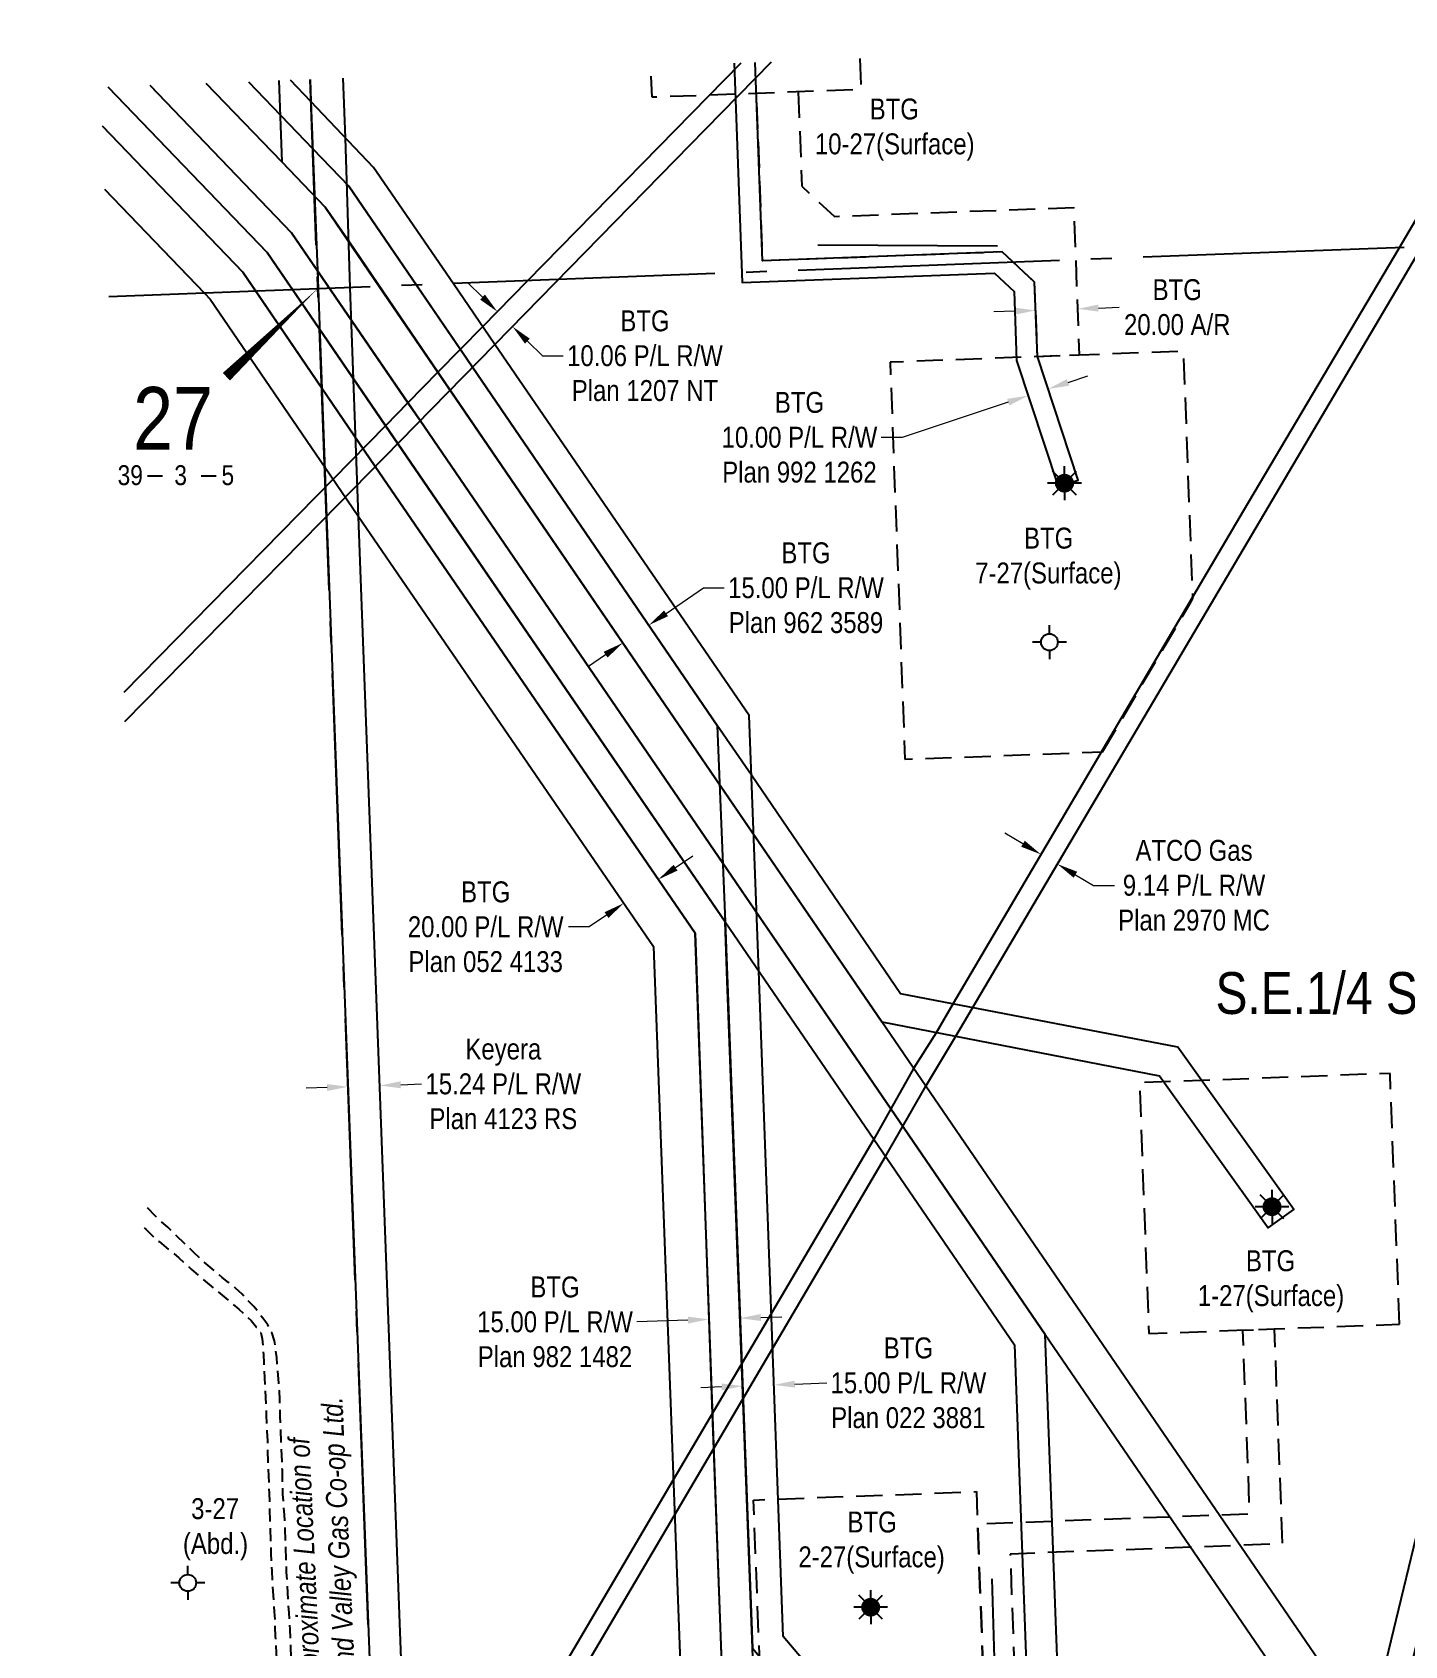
# Model space of a CAD drawing. Extents: x 675519 to 688669, y 5804595 to 5836613.
# Drawn here: x 680241 to 680898, y 5806514 to 5807285 of the extents above; entities that cross this region are included whole.
import ezdxf
from ezdxf.enums import TextEntityAlignment as Align

# ---------------------------------------------------------------- set-up
doc = ezdxf.new("R2010")
doc.units = 0
doc.header["$LTSCALE"] = 5
doc.header["$PDMODE"] = 3
doc.header["$PDSIZE"] = 10
for name, pattern in [('foc-ACCESSROAD', [3.75, 2.5, -1.25]), ('foc-QUARTERLINE', [33, 25, -3, 2, -3]), ('UG_PIPE', [1.875, 1.25, -0.625])]:
    doc.linetypes.add(name, pattern=pattern)
doc.layers.get('Defpoints').update_dxf_attribs({"color": 9})
for name, color, linetype in [('10', 1, 'Continuous'), ('9', 3, 'Continuous'), ('AS-PIPE-UG', 44, 'UG_PIPE'), ('AS-PIPE-UG-T', 44, 'Continuous'), ('AS-POWER', 104, 'foc-POWER'), ('C-SYMBOL', 7, 'Continuous'), ('F-AR', 190, 'foc-ACCESSROAD'), ('F-RW', 190, 'Continuous'), ('F-WS', 190, 'foc-ACCESSROAD'), ('F-WS-S', 8, 'Continuous'), ('L-QSEC', 8, 'foc-QUARTERLINE'), ('L-SECLBL', 7, 'Continuous')]:
    doc.layers.add(name, color=color, linetype=linetype)
for name, color, linetype, lineweight in [('F-AR-T', 190, 'Continuous', 9), ('F-RW-T', 190, 'Continuous', 9), ('F-WS-T', 190, 'Continuous', 9)]:
    doc.layers.add(name, color=color, linetype=linetype, lineweight=lineweight)
doc.styles.add('175L', font='ARIALN.TTF', dxfattribs={"height": 20})
doc.styles.add('80CG', font='ARIALN.TTF', dxfattribs={"height": 10})
doc.styles.add('80L', font='ARIALN.TTF', dxfattribs={"height": 10})
doc.styles.add('foc-LtypeFont', font='ARIALN.TTF', dxfattribs={"height": 7.35})
doc.styles.add('SIMPLEX', font='ARIALN.TTF')
doc.linetypes.add('foc-POWER', pattern='A,6,-1,["P",foc-LtypeFont,S=0.2,R=0,X=-0.625,Y=-0.75],-1.24,4', length=12.24)
doc.dimstyles.new('Compass 5 000', dxfattribs={"dimscale": 5, "dimtxt": 9, "dimasz": 2, "dimexe": 0.2, "dimexo": 0.0625, "dimgap": 0.5, "dimtad": 0, "dimtih": 1, "dimtoh": 1, "dimzin": 0, "dimdsep": 46, "dimtxsty": '80CG', "dimcen": 0.1, "dimse1": 1, "dimse2": 1, "dimclrd": 256, "dimclrt": 256, "dimaunit": 1, "dimadec": 4, "dimazin": 0, "dimtfac": 0.06, "dimtofl": 0, "dimtmove": 0, "dimatfit": 1, "dimfxl": 0.2, "dimtolj": 1, "dimtzin": 0, "dimlwd": -1, "dimarcsym": 0})

# ---------------------------------------------------------------- blocks, each defined once
blk = doc.blocks.new('L-SECLBL')
at = {"layer": '9', "color": 7}
for p, q in [((-5.08, -27.83), (-12.29, -27.83)), ((20.7, -27.83), (13.5, -27.83))]:
    blk.add_line(p, q, dxfattribs=at)
at = {"layer": '10', "color": 2, "style": 'SIMPLEX'}
blk.add_attdef('SEC', text='', height=30, dxfattribs=at).set_placement((0, 0), align=Align.MIDDLE)
at = {"layer": '10', "color": 5, "style": '80L'}
blk.add_attdef('TWP', text='', height=9.5, dxfattribs=at).set_placement((-14.43, -27.37), align=Align.MIDDLE_RIGHT)
blk.add_attdef('RGE', text='', height=9.5, dxfattribs=at).set_placement((3.62, -27.37), align=Align.MIDDLE_CENTER)
blk.add_attdef('MER', text='', height=9.5, dxfattribs=at).set_placement((23.17, -27.37), align=Align.MIDDLE_LEFT)
blk = doc.blocks.new('*D524')
at = {"layer": 'Defpoints', "color": 0, "transparency": 16777216}
for p in [(680471.19, 5807144.44), (680241.46, 5806924.7), (680248.66, 5806917.64)]:
    blk.add_point(p, dxfattribs=at)
at = {"layer": 'F-RW-T', "transparency": 16777216}
for p, q in [((680456.85, 5807158.5), (680449.72, 5807165.51)), ((680478.32, 5807137.43), (680485.46, 5807130.43)), ((680485.46, 5807130.43), (680495.46, 5807130.43))]:
    blk.add_line(p, q, dxfattribs=at)
for points in [[(680458.02, 5807159.69), (680455.69, 5807157.31), (680463.99, 5807151.5)], [(680479.49, 5807138.62), (680477.16, 5807136.24), (680471.19, 5807144.44)]]:
    blk.add_solid(points, dxfattribs=at)
at = {"layer": 'F-RW-T', "transparency": 16777216, "insert": (680534.55, 5807130.43), "char_height": 10, "attachment_point": 5, "style": '80CG'}
blk.add_mtext('\\A1;BTG\\P10.06 P/L R/W\\PPlan 1207 NT', dxfattribs=at)
blk = doc.blocks.new('*D527')
at = {"layer": 'Defpoints', "color": 0, "transparency": 16777216}
for p in [(680390.99, 5806820.6), (680406.25, 5806821.17), (680407.73, 5806781.54)]:
    blk.add_point(p, dxfattribs=at)
at = {"layer": 'F-RW-T', "transparency": 16777216}
for p, q in [((680382.48, 5806780.6), (680372.48, 5806780.22)), ((680417.72, 5806781.91), (680427.71, 5806782.29))]:
    blk.add_line(p, q, dxfattribs=at)
for points in [[(680382.41, 5806782.26), (680382.54, 5806778.93), (680392.47, 5806780.97)], [(680417.66, 5806783.58), (680417.78, 5806780.25), (680407.73, 5806781.54)]]:
    blk.add_solid(points, dxfattribs=at)
at = {"layer": 'F-RW-T', "transparency": 16777216, "insert": (680466.8, 5806782.29), "char_height": 10, "attachment_point": 5, "style": '80CG'}
blk.add_mtext('\\A1;Keyera\\P15.24 P/L R/W\\PPlan 4123 RS', dxfattribs=at)
blk = doc.blocks.new('*D696')
at = {"layer": 'Defpoints', "color": 0, "transparency": 16777216}
for p in [(680725.85, 5807119.38), (680716.2, 5807116.19), (680717.79, 5807111.39)]:
    blk.add_point(p, dxfattribs=at)
at = {"layer": 'F-RW-T', "transparency": 16777216}
for p, q in [((680736.93, 5807117.73), (680746.42, 5807120.87)), ((680708.3, 5807108.25), (680657.53, 5807091.44)), ((680657.53, 5807091.44), (680647.53, 5807091.44))]:
    blk.add_line(p, q, dxfattribs=at)
for points in [[(680736.41, 5807119.31), (680737.45, 5807116.15), (680727.44, 5807114.59)], [(680707.77, 5807109.83), (680708.82, 5807106.67), (680717.79, 5807111.39)]]:
    blk.add_solid(points, dxfattribs=at)
at = {"layer": 'F-RW-T', "transparency": 16777216, "insert": (680608.44, 5807091.44), "char_height": 10, "attachment_point": 5, "style": '80CG'}
blk.add_mtext('\\A1;BTG\\P10.00 P/L R/W\\PPlan 992 1262', dxfattribs=at)
blk = doc.blocks.new('*D698')
at = {"layer": 'Defpoints', "color": 0, "transparency": 16777216}
for p in [(680723.19, 5806890.71), (680731.84, 5806887.42), (680731.05, 5806886.07)]:
    blk.add_point(p, dxfattribs=at)
at = {"layer": 'F-RW-T', "transparency": 16777216}
for p, q in [((680715.37, 5806897.15), (680706.76, 5806902.23)), ((680740.45, 5806882.34), (680749.07, 5806877.25)), ((680749.07, 5806877.25), (680759.07, 5806877.25))]:
    blk.add_line(p, q, dxfattribs=at)
for points in [[(680716.22, 5806898.58), (680714.52, 5806895.71), (680723.98, 5806892.06)], [(680741.3, 5806883.77), (680739.61, 5806880.9), (680731.84, 5806887.42)]]:
    blk.add_solid(points, dxfattribs=at)
at = {"layer": 'F-RW-T', "transparency": 16777216, "insert": (680797.19, 5806877.25), "char_height": 10, "attachment_point": 5, "style": '80CG'}
blk.add_mtext('\\A1;ATCO Gas\\P9.14 P/L R/W\\PPlan 2970 MC', dxfattribs=at)
blk = doc.blocks.new('*D699')
at = {"layer": 'Defpoints', "color": 0, "transparency": 16777216}
for p in [(680533.77, 5806890.51), (680517.22, 5806879.16), (680524.39, 5806868.71)]:
    blk.add_point(p, dxfattribs=at)
at = {"layer": 'F-RW-T', "transparency": 16777216}
for p, q in [((680549.19, 5806885.72), (680557.43, 5806891.37)), ((680516.14, 5806863.06), (680507.89, 5806857.4)), ((680507.89, 5806857.4), (680497.89, 5806857.4))]:
    blk.add_line(p, q, dxfattribs=at)
for points in [[(680548.24, 5806887.09), (680550.13, 5806884.34), (680540.94, 5806880.06)], [(680515.2, 5806864.43), (680517.08, 5806861.68), (680524.39, 5806868.71)]]:
    blk.add_solid(points, dxfattribs=at)
at = {"layer": 'F-RW-T', "transparency": 16777216, "insert": (680458.36, 5806857.4), "char_height": 10, "attachment_point": 5, "style": '80CG'}
blk.add_mtext('\\A1;BTG\\P20.00 P/L R/W\\PPlan 052 4133', dxfattribs=at)
blk = doc.blocks.new('*D700')
at = {"layer": 'Defpoints', "color": 0, "transparency": 16777216}
for p in [(680564.88, 5806676.16), (680579.75, 5806676.7), (680565.11, 5806669.76)]:
    blk.add_point(p, dxfattribs=at)
at = {"layer": 'F-RW-T', "transparency": 16777216}
for p, q in [((680589.98, 5806670.65), (680599.97, 5806671.01)), ((680555.11, 5806669.4), (680530.61, 5806668.52))]:
    blk.add_line(p, q, dxfattribs=at)
for points in [[(680555.05, 5806671.06), (680555.17, 5806667.73), (680565.11, 5806669.76)], [(680589.92, 5806672.32), (680590.03, 5806668.98), (680579.98, 5806670.29)]]:
    blk.add_solid(points, dxfattribs=at)
at = {"layer": 'F-RW-T', "transparency": 16777216, "insert": (680491.52, 5806668.52), "char_height": 10, "attachment_point": 5, "style": '80CG'}
blk.add_mtext('\\A1;BTG\\P15.00 P/L R/W\\PPlan 982 1482', dxfattribs=at)
blk = doc.blocks.new('*D701')
at = {"layer": 'Defpoints', "color": 0, "transparency": 16777216}
for p in [(680581.22, 5806637.84), (680582.94, 5806592.17), (680597.96, 5806592.74)]:
    blk.add_point(p, dxfattribs=at)
at = {"layer": 'F-RW-T', "transparency": 16777216}
for p, q in [((680606.23, 5806638.79), (680621.48, 5806639.36)), ((680571.22, 5806637.47), (680561.23, 5806637.09))]:
    blk.add_line(p, q, dxfattribs=at)
for points in [[(680606.17, 5806640.45), (680606.29, 5806637.12), (680596.24, 5806638.41)], [(680571.16, 5806639.13), (680571.29, 5806635.8), (680581.22, 5806637.84)]]:
    blk.add_solid(points, dxfattribs=at)
at = {"layer": 'F-RW-T', "transparency": 16777216, "insert": (680660.57, 5806639.36), "char_height": 10, "attachment_point": 5, "style": '80CG'}
blk.add_mtext('\\A1;BTG\\P15.00 P/L R/W\\PPlan 022 3881', dxfattribs=at)
blk = doc.blocks.new('*D702')
at = {"layer": 'Defpoints', "color": 0, "transparency": 16777216}
for p in [(680536.39, 5807001.67), (680546.55, 5806986.8), (680534.14, 5806978.32)]:
    blk.add_point(p, dxfattribs=at)
at = {"layer": 'F-RW-T', "transparency": 16777216}
for p, q in [((680544.64, 5807007.31), (680562.48, 5807019.5)), ((680562.48, 5807019.5), (680572.48, 5807019.5)), ((680515.72, 5806987.54), (680507.47, 5806981.9))]:
    blk.add_line(p, q, dxfattribs=at)
for points in [[(680543.7, 5807008.69), (680545.58, 5807005.93), (680536.39, 5807001.67)], [(680514.78, 5806988.92), (680516.66, 5806986.17), (680523.98, 5806993.19)]]:
    blk.add_solid(points, dxfattribs=at)
at = {"layer": 'F-RW-T', "transparency": 16777216, "insert": (680611.57, 5807019.5), "char_height": 10, "attachment_point": 5, "style": '80CG'}
blk.add_mtext('\\A1;BTG\\P15.00 P/L R/W\\PPlan 962 3589', dxfattribs=at)
blk = doc.blocks.new('*D703')
at = {"layer": 'Defpoints', "color": 0, "transparency": 16777216}
for p in [(680760.83, 5806646.91), (680744.41, 5806635.67), (680865.57, 5806493.93)]:
    blk.add_point(p, dxfattribs=at)
at = {"layer": 'F-RW-T', "transparency": 16777216}
for p, q in [((680873.82, 5806499.58), (680882.07, 5806505.23)), ((680832.64, 5806471.39), (680822.64, 5806471.39)), ((680840.89, 5806477.04), (680832.64, 5806471.39))]:
    blk.add_line(p, q, dxfattribs=at)
for points in [[(680872.88, 5806500.96), (680874.76, 5806498.21), (680865.57, 5806493.93)], [(680839.95, 5806478.41), (680841.83, 5806475.66), (680849.14, 5806482.69)]]:
    blk.add_solid(points, dxfattribs=at)
at = {"layer": 'F-RW-T', "transparency": 16777216, "insert": (680783.1, 5806471.39), "char_height": 10, "attachment_point": 5, "style": '80CG'}
blk.add_mtext('\\A1;BTG\\P20.00 P/L R/W\\PPlan 812 0105', dxfattribs=at)
blk = doc.blocks.new('Gabd')
for p, q in [((0, 0.81), (0, 1.62)), ((-0.81, 0), (-1.62, 0)), ((1.62, 0), (0.81, 0)), ((0, -0.81), (0, -1.62))]:
    blk.add_line(p, q)
blk.add_circle((0, 0), 0.8)
blk = doc.blocks.new('GAS')
h = blk.add_hatch(color=255)
h.dxf.hatch_style = 1
edge = h.paths.add_edge_path()
edge.add_arc((0, 0), 0.9, 0, 360)
for p, q in [((0, 0.81), (0, 1.62)), ((-0.81, 0), (-1.62, 0)), ((-0.57, 0.57), (-1.14, 1.14)), ((0.57, 0.57), (1.14, 1.14)), ((1.62, 0), (0.81, 0)), ((-0.57, -0.57), (-1.14, -1.14)), ((0, -0.81), (0, -1.62)), ((1.14, -1.14), (0.57, -0.57))]:
    blk.add_line(p, q)
blk.add_circle((0, 0), 0.8)
blk = doc.blocks.new('*D711')
at = {"layer": 'Defpoints', "color": 0, "transparency": 16777216}
for p in [(680721.58, 5807148.99), (680741.44, 5807152.9), (680741.56, 5807149.73)]:
    blk.add_point(p, dxfattribs=at)
at = {"layer": 'F-AR-T', "transparency": 16777216}
for p, q in [((680711.47, 5807151.78), (680701.47, 5807151.41)), ((680751.44, 5807153.27), (680761.43, 5807153.65))]:
    blk.add_line(p, q, dxfattribs=at)
for points in [[(680711.4, 5807153.45), (680711.53, 5807150.11), (680721.46, 5807152.15)], [(680751.37, 5807154.94), (680751.5, 5807151.61), (680741.44, 5807152.9)]]:
    blk.add_solid(points, dxfattribs=at)
at = {"layer": 'F-AR-T', "transparency": 16777216, "insert": (680789.16, 5807153.65), "char_height": 10, "attachment_point": 5, "style": '80CG'}
blk.add_mtext('\\A1;BTG\\P20.00 A/R', dxfattribs=at)

msp = doc.modelspace()

# ---------------------------------------------------------------- linework, layer by layer
at = {"layer": 'AS-PIPE-UG', "flags": 128}
for points in [[(680386.356, 5806335.683), (680386.361, 5806335.678), (680386.371, 5806335.651), (680384.949, 5806335.598), (680382.193, 5806335.28), (680381.127, 5806341.856), (680380.699, 5806346.135), (680380.486, 5806350.783), (680380.106, 5806358.618), (680379.892, 5806362.74), (680379.606, 5806366.262), (680379.216, 5806370.197), (680378.921, 5806373.709), (680378.334, 5806376.714), (680377.81, 5806379.601), (680375.675, 5806388.005), (680374.906, 5806390.903), (680374.294, 5806393.73), (680373.644, 5806397.015), (680372.91, 5806403.149), (680372.293, 5806406.707), (680371.703, 5806409.224), (680371.071, 5806412.377), (680370.436, 5806415.734), (680369.825, 5806419.148), (680369.384, 5806423.083), (680368.955, 5806439.432), (680368.432, 5806451.257), (680368.062, 5806454.952), (680367.69, 5806458.721), (680366.756, 5806466.382), (680366.504, 5806470.43), (680366.244, 5806474.771), (680366.147, 5806479.094), (680366.084, 5806483.09), (680366.079, 5806487.06), (680365.731, 5806495.016), (680365.494, 5806501.842), (680365.135, 5806513.47), (680364.795, 5806521.592), (680364.548, 5806525.593), (680364.357, 5806529.381), (680364.001, 5806533.092), (680363.42, 5806544.843), (680363.137, 5806548.926), (680362.501, 5806569.755), (680362.046, 5806576.498), (680361.796, 5806579.563), (680361.363, 5806586.14), (680361.214, 5806589.788), (680361.152, 5806593.68), (680361.094, 5806597.657), (680360.988, 5806601.727), (680360.055, 5806623.256), (680359.967, 5806627.603), (680359.857, 5806631.447), (680359.669, 5806635.394), (680359.4, 5806639.306), (680358.382, 5806651.571), (680357.345, 5806659.489), (680356.028, 5806663.52), (680354.149, 5806667.066), (680351.693, 5806670.309), (680349.542, 5806673.387), (680347.443, 5806675.908), (680344.776, 5806678.676), (680341.867, 5806681.745), (680338.71, 5806684.734), (680335.407, 5806687.376), (680332.246, 5806689.776), (680328.918, 5806692.672), (680322.006, 5806698.655), (680318.802, 5806701.692), (680306.249, 5806713.756), (680303.07, 5806716.61), (680300.104, 5806719.364), (680296.869, 5806722.728), (680294.527, 5806724.897)], [(680294.957, 5806713.497), (680295.717, 5806712.826), (680299.018, 5806709.63), (680302.178, 5806706.953), (680311.609, 5806699.155), (680314.575, 5806696.472), (680317.508, 5806693.69), (680324.165, 5806688.005), (680340.248, 5806674.681), (680346.214, 5806669.171), (680348.785, 5806666.086), (680350.73, 5806663.484), (680351.504, 5806660.464), (680351.791, 5806656.575), (680352.044, 5806652.76), (680352.17, 5806648.911), (680353.375, 5806624.136), (680353.734, 5806616.205), (680353.913, 5806611.864), (680353.968, 5806607.369), (680354.751, 5806586.706), (680354.94, 5806582.718), (680354.957, 5806579.091), (680355.651, 5806557.737), (680356.015, 5806549.534), (680356.394, 5806541.831), (680356.675, 5806537.795), (680357.222, 5806530.035), (680357.436, 5806526.278), (680357.444, 5806522.592), (680357.709, 5806518.22), (680357.983, 5806514.145), (680358.195, 5806510.28), (680358.461, 5806506.019), (680358.616, 5806502.062), (680358.715, 5806497.876), (680358.951, 5806493.57), (680359.326, 5806485.421), (680359.427, 5806481.918), (680359.456, 5806478.059), (680359.625, 5806466.669), (680360.132, 5806455.318), (680360.418, 5806452.035), (680360.706, 5806448.321), (680361.037, 5806444.16), (680361.179, 5806439.792), (680361.321, 5806436.084), (680361.451, 5806432.065), (680361.739, 5806428.202), (680361.957, 5806424.254), (680362.011, 5806420.122), (680362.294, 5806416.054), (680362.567, 5806411.861), (680362.683, 5806407.805), (680362.777, 5806403.616), (680363.084, 5806399.782), (680363.54, 5806391.485), (680364.142, 5806387.391), (680364.283, 5806383.35), (680364.302, 5806374.709), (680364.373, 5806368.009), (680364.149, 5806363.804), (680364.853, 5806350.283), (680365.133, 5806345.093), (680366.827, 5806333.237), (680373.527, 5806333.32), (680386.42, 5806334.516)]]:
    msp.add_lwpolyline(points, dxfattribs=at)
at = {"layer": 'AS-POWER', "flags": 128}
for points in [[(680617.258, 5807183.438), (680703.11, 5807183.024)], [(680705.426, 5806372.754), (680703.037, 5806464.486), (680700.697, 5806545.653)]]:
    msp.add_lwpolyline(points, dxfattribs=at)
at = {"layer": 'F-AR', "flags": 128}
msp.add_lwpolyline([(680607.905, 5807256.64), (680609.591, 5807211.529), (680625.139, 5807197.102), (680739.631, 5807201.383), (680742.27, 5807130.773), (680722.287, 5807130.026), (680720.955, 5807165.665), (680705.408, 5807180.092), (680590.916, 5807175.812), (680587.922, 5807255.893)], dxfattribs=at)
msp.add_lwpolyline([(680697.031, 5806482.669), (680693.669, 5806571.961), (680823.836, 5806576.863), (680820.531, 5806664.637), (680835.518, 5806665.202), (680839.387, 5806562.441), (680709.22, 5806557.539), (680712.018, 5806483.233)], close=True, dxfattribs=at)
at = {"layer": 'F-RW', "flags": 128}
for points in [[(680955.741, 5807284.719), (680895.085, 5807181.7), (680820.657, 5807056.213), (680681.975, 5806820.742), (680673.884, 5806806.809), (680663.067, 5806789.718), (680652.194, 5806770.363), (680643.98, 5806755.835), (680594.994, 5806672.656), (680547.912, 5806592.696), (680426.492, 5806386.5), (680410.382, 5806358.928), (680421.168, 5806359.435), (680430.904, 5806376.056), (680548.555, 5806575.746), (680649.644, 5806747.552), (680668.825, 5806781.308), (680683.278, 5806805.165), (680895.602, 5807164.743), (680966.492, 5807285.129)], [(680580.413, 5807270.429), (680478.153, 5807166.082), (680456.897, 5807144.36), (680435.507, 5807122.58), (680421.189, 5807107.95), (680410.462, 5807096.997), (680385.413, 5807071.432), (680285.297, 5806969.386)], [(680285.82, 5806955.521), (680379.785, 5807051.286), (680462.696, 5807135.891), (680563.434, 5807238.764), (680595.035, 5807270.985)], [(680577.208, 5807270.307), (680581.109, 5807165.517), (680701.745, 5807170.006), (680711.107, 5807161.19), (680712.24, 5807128.163), (680732.196, 5807067.882), (680741.819, 5807070.924), (680722.326, 5807130.068), (680720.923, 5807165.632), (680705.487, 5807180.138), (680590.714, 5807175.872), (680587.194, 5807270.687)], [(680275.074, 5807240.169), (680342.171, 5807170.373), (680405.532, 5807077.554), (680558.481, 5806854.473), (680566.726, 5806624.614), (680576.457, 5806365.316), (680591.438, 5806365.849), (680585.942, 5806512.483), (680573.892, 5806831.624), (680572.849, 5806859.809), (680416.262, 5807088.51), (680353.818, 5807179.786), (680277.738, 5807258.904)], [(680277.79, 5807258.906), (680353.818, 5807179.786), (680410.462, 5807096.997), (680572.849, 5806859.809), (680643.98, 5806755.835), (680711.231, 5806657.606), (680721.86, 5806370.755), (680736.878, 5806371.368), (680725.997, 5806662.59), (680652.194, 5806770.363), (680587.537, 5806864.787), (680571.739, 5806887.937), (680426.993, 5807099.464), (680365.517, 5807189.25), (680297.812, 5807259.669)], [(680297.812, 5807259.669), (680365.517, 5807189.25), (680421.189, 5807107.95), (680426.993, 5807099.464), (680571.739, 5806887.937), (680652.194, 5806770.363), (680725.997, 5806662.59), (680874.361, 5806445.677), (680899.956, 5806408.281), (680909.251, 5806377.53), (680929.914, 5806378.216), (680918.223, 5806417.108), (680889.986, 5806458.267), (680668.825, 5806781.308), (680647.907, 5806811.936), (680586.351, 5806901.963), (680441.317, 5807114.08), (680393.146, 5807184.777), (680381.535, 5807201.569), (680360.821, 5807223.125), (680324.679, 5807260.692)], [(680344.962, 5807261.464), (680375.628, 5807229.444), (680392.891, 5807211.487), (680425.274, 5807164.193), (680446.256, 5807133.488), (680452.057, 5807125.044), (680569.142, 5806953.746), (680572.849, 5806859.809), (680585.942, 5806512.483), (680601.655, 5806493.917), (680676.326, 5806405.544), (680677.768, 5806369.083), (680692.685, 5806369.653), (680691.236, 5806411.179), (680600.705, 5806518.192), (680588.98, 5806836.234), (680584.355, 5806958.46), (680462.696, 5807135.891), (680442.884, 5807164.823), (680404.757, 5807220.501), (680374.767, 5807252.076), (680364.978, 5807262.226)], [(680359.363, 5807262.012), (680360.821, 5807223.125), (680381.535, 5807201.569), (680407.479, 5807163.514), (680570.256, 5806925.501), (680647.907, 5806811.936), (680780.645, 5806786.265), (680832.693, 5806713.552), (680844.881, 5806722.282), (680789.366, 5806799.846), (680656.827, 5806825.461), (680585.459, 5806929.874), (680569.142, 5806953.746), (680452.057, 5807125.044), (680392.891, 5807211.487), (680375.628, 5807229.444), (680374.384, 5807262.584)], [(680374.375, 5807262.584), (680374.767, 5807252.076), (680377.842, 5807171.299), (680382.254, 5807053.808), (680407.082, 5806393.118), (680421.168, 5806359.435), (680437.753, 5806360.081), (680422.113, 5806396.475), (680397.558, 5807053.689), (680393.464, 5807162.984), (680391.343, 5807234.62), (680390.193, 5807263.186)], [(680276.216, 5807209.914), (680323.801, 5807160.426), (680326.625, 5807157.486), (680381.578, 5807077.042), (680397.558, 5807053.689), (680538.576, 5806848.024), (680556.581, 5806364.436), (680576.457, 5806365.316), (680558.481, 5806854.473), (680405.532, 5807077.554), (680379.966, 5807114.932), (680348.337, 5807161.356), (680342.171, 5807170.373), (680275.074, 5807240.169)], [(680275.074, 5807240.169), (680342.171, 5807170.373)], [(680323.801, 5807160.426), (680276.216, 5807209.914)], [(680904.554, 5806570.688), (680880.668, 5806471.94), (680857.782, 5806375.525), (680870.479, 5806376.064), (680918.286, 5806575.403)]]:
    msp.add_lwpolyline(points, dxfattribs=at)
at = {"layer": 'F-WS', "flags": 128}
for points in [[(680637.324, 5807272.596), (680637.879, 5807257.761), (680537.964, 5807254.026), (680537.412, 5807268.791)], [(680753.407, 5806941.074), (680795.637, 5807012.698), (680796.648, 5807014.412), (680792.228, 5807132.641), (680742.27, 5807130.773), (680672.33, 5807128.158), (680651.808, 5807127.391), (680656.29, 5807007.494), (680658.905, 5806937.553), (680753.404, 5806941.086)]]:
    msp.add_lwpolyline(points, dxfattribs=at)
for points in [[(680895.466, 5806667.459), (680890.951, 5806787.355), (680771.055, 5806782.84), (680775.57, 5806662.944), (680835.518, 5806665.202)], [(680697.101, 5806480.807), (680590.514, 5806476.793), (680586.5, 5806583.381), (680693.088, 5806587.394)]]:
    msp.add_lwpolyline(points, close=True, dxfattribs=at)
at = {"layer": 'L-QSEC', "flags": 128}
for points in [[(680408.398, 5806358.954), (680374.32, 5807262.582)], [(680278.144, 5807158.863), (681185.899, 5807193.426)]]:
    msp.add_lwpolyline(points, dxfattribs=at)
at = {"layer": 'L-SECLBL', "flags": 128}
msp.add_lwpolyline([(680378.088, 5807162.668, 0, 4.999, 0), (680334.318, 5807120.443, 0, 0, 0)], format="xyseb", dxfattribs=at)

# ---------------------------------------------------------------- block references
at = {"layer": 'F-WS-S', "xscale": 4.999214999999947, "yscale": 4.999214999999947, "zscale": 4.999214999999947}
for name, p in [('GAS', (680735.23, 5807069.532)), ('Gabd', (680728.005, 5806993.536)), ('GAS', (680834.491, 5806723.597)), ('Gabd', (680315.85, 5806543.747)), ('GAS', (680642.522, 5806532.121))]:
    msp.add_blockref(name, p, dxfattribs=at)
at = {"layer": 'L-SECLBL', "xscale": 0.999843, "yscale": 0.999843, "zscale": 0.999843}
msp.add_blockref('L-SECLBL', (680308.813, 5807100.744), dxfattribs=at).add_auto_attribs({'SEC': '27', 'TWP': '39', 'RGE': '3', 'MER': '5'})

# ---------------------------------------------------------------- texts
at = {"layer": 'AS-PIPE-UG-T', "insert": (680381.625, 5806551.894), "char_height": 10, "width": 160.13411, "attachment_point": 5, "rotation": 92.616139, "style": '80CG'}
msp.add_mtext('\\A1;{\\fArial Narrow|b0|i1|c0|p34;Approximate Location of\\PDiamond Valley Gas Co-op Ltd.}', dxfattribs=at)
at = {"layer": 'F-WS-T', "char_height": 9.99843, "attachment_point": 1, "style": '175L'}
for s, insert in [('\\pi4.2946;BTG\\P\\pi-21.936;10-27(Surface)', (680637.763, 5807253.438)), ('\\pi4.2946;BTG\\P\\pi-19.102;7-27(Surface)', (680711.582, 5807048.278)), ('\\pi4.2946;BTG\\P\\pi-18.751;1-27(Surface)', (680817.738, 5806702.778)), ('\\pi4.3389;3-27\\P\\pi0.39681;(Abd.)', (680313.127, 5806584.255)), ('\\pi4.2946;BTG\\P\\pi-19.204;2-27(Surface)', (680627.142, 5806577.869))]:
    msp.add_mtext_dynamic_manual_height_columns(s, width=30.59795, gutter_width=100, heights=[0], dxfattribs=dict(at, insert=insert))

# ---------------------------------------------------------------- dimensions: what is measured, and where the dimension line sits
at = {"layer": 'F-AR-T'}
dim = msp.add_aligned_dim(p1=(680721.579, 5807148.986), p2=(680741.562, 5807149.733), distance=3.17, text='BTG\\P20.00 A/R', dimstyle='Compass 5 000', dxfattribs=at)
dim.commit()
dim.dimension.update_dxf_attribs({"geometry": '*D711', "text_midpoint": (680789.164, 5807153.648)})
at = {"layer": 'F-RW-T'}
for base, p1, p2, angle, text, picture, middle in [((680471.186, 5807144.438), (680241.46, 5806924.704), (680248.655, 5806917.644), 315.543615, 'BTG\\P10.06 P/L R/W\\PPlan 1207 NT', '*D524', (680534.548, 5807130.431)), ((680717.792, 5807111.394), (680725.849, 5807119.379), (680716.205, 5807116.187), 198.317104, 'BTG\\P10.00 P/L R/W\\PPlan 992 1262', '*D696', (680608.44, 5807091.443)), ((680536.387, 5807001.668), (680534.143, 5806978.319), (680546.55, 5806986.799), 34.353249, 'BTG\\P15.00 P/L R/W\\PPlan 962 3589', '*D702', (680611.567, 5807019.504)), ((680524.39, 5806868.714), (680533.772, 5806890.512), (680517.224, 5806879.165), 214.437203, 'BTG\\P20.00 P/L R/W\\PPlan 052 4133', '*D699', (680458.355, 5806857.404)), ((680407.726, 5806781.541), (680390.988, 5806820.602), (680406.245, 5806821.172), 2.139705, 'Keyera\\P15.24 P/L R/W\\PPlan 4123 RS', '*D527', (680466.798, 5806782.288)), ((680565.107, 5806669.757), (680579.752, 5806676.696), (680564.877, 5806676.162), 182.054308, 'BTG\\P15.00 P/L R/W\\PPlan 982 1482', '*D700', (680491.52, 5806668.52)), ((680581.216, 5806637.844), (680597.957, 5806592.737), (680582.938, 5806592.171), 182.158832, 'BTG\\P15.00 P/L R/W\\PPlan 022 3881', '*D701', (680660.568, 5806639.362)), ((680865.568, 5806493.933), (680744.41, 5806635.67), (680760.834, 5806646.914), 34.396403, 'BTG\\P20.00 P/L R/W\\PPlan 812 0105', '*D703', (680783.102, 5806471.39))]:
    dim = msp.add_linear_dim(base=base, p1=p1, p2=p2, angle=angle, text=text, dimstyle='Compass 5 000', dxfattribs=at)
    dim.commit()
    dim.dimension.update_dxf_attribs({"geometry": picture, "text_midpoint": middle, "dimtype": 161})

# ---------------------------------------------------------------- next in the draw order: texts
at = {"layer": 'C-SYMBOL', "color": 3, "insert": (680950.688, 5806835.775), "char_height": 19.99686, "width": 286.4898, "attachment_point": 2, "style": '175L', "bg_fill": 3, "box_fill_scale": 1.1, "bg_fill_color": 256, "bg_fill_transparency": 0}
msp.add_mtext('S.E.1/4 Sec. 27-39-3-W.5M.', dxfattribs=at)

# ---------------------------------------------------------------- next in the draw order: dimensions: what is measured, and where the dimension line sits
at = {"layer": 'F-RW-T'}
dim = msp.add_aligned_dim(p1=(680723.186, 5806890.715), p2=(680731.047, 5806886.072), distance=1.566, text='ATCO Gas\\P9.14 P/L R/W\\PPlan 2970 MC', dimstyle='Compass 5 000', dxfattribs=at)
dim.commit()
dim.dimension.update_dxf_attribs({"geometry": '*D698', "text_midpoint": (680797.186, 5806877.251)})

doc.saveas('drawing.dxf')
